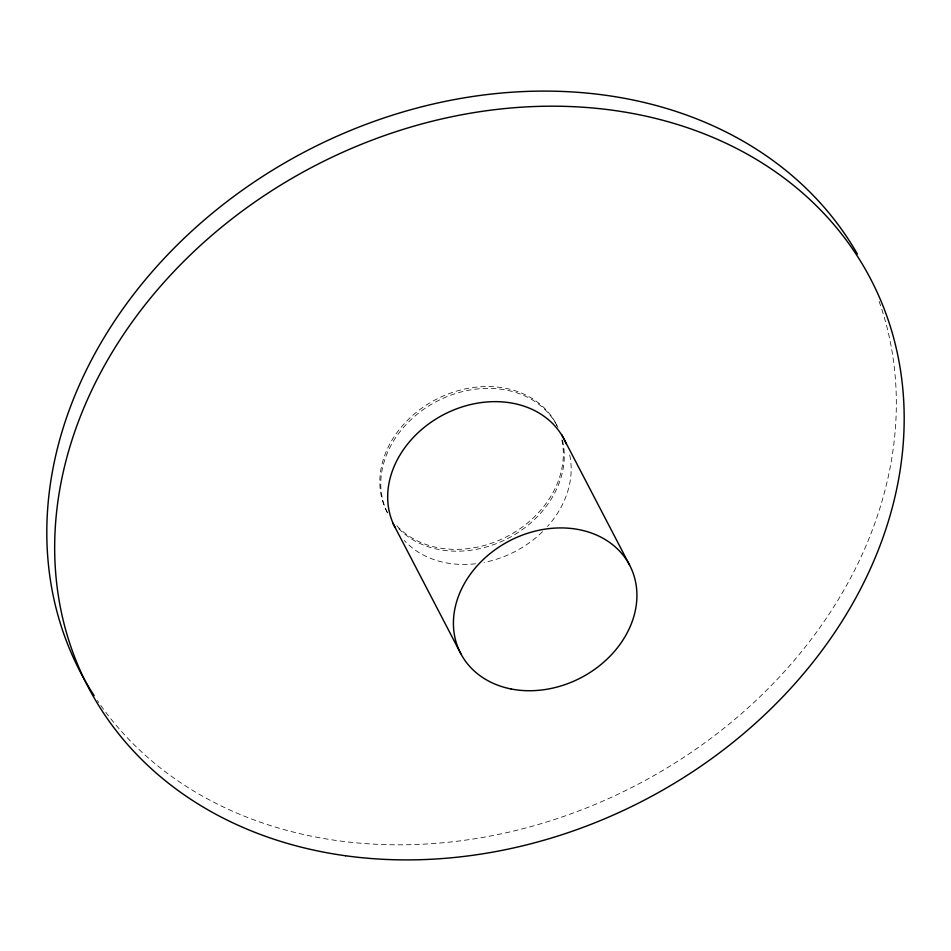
<?xml version="1.0" encoding="UTF-8"?>
<svg xmlns="http://www.w3.org/2000/svg" width="951" height="951" viewBox="0 0 951 951"><rect width="100%" height="100%" fill="white"/><g stroke="black" fill="none" stroke-linecap="round" stroke-linejoin="round"><path stroke-width="0.71" stroke-dasharray="4.75 3.57" d="M556.585 424.847L557.892 427.368M561.851 439.909A95.314 77.209 -27.5 0 1 506.087 537.03A95.314 77.209 -27.5 0 1 395.414 524.251M387.223 512.327A95.314 77.209 -27.5 0 1 435.487 399.705A95.314 77.209 -27.5 0 1 555.931 423.587M569.697 454.994A95.314 77.209 -27.5 0 1 547.479 526.485M542.522 531.68A95.314 77.209 -27.5 0 1 484.035 562.433M475.524 563.765A95.314 77.209 -27.5 0 1 404.234 540.43M879.128 301.408A441.252 357.433 -27.5 0 1 632.784 786.976A441.252 357.433 -27.5 0 1 97.382 700.53M562.481 440.325A95.314 77.209 -27.5 0 1 508.619 538.04A95.314 77.209 -27.5 0 1 397.34 527.187M387.521 512.886A95.314 77.209 -27.5 0 1 437.222 401.132A95.314 77.209 -27.5 0 1 556.882 425.43"/><path stroke-width="1.43" d="M561.684 434.643L629.526 564.965M392.977 523.371L460.819 653.694M395.069 527.413A95.314 77.209 -27.5 0 1 446.506 413.186A95.314 77.209 -27.5 0 1 566.237 443.879M94.161 695.68A441.252 357.433 -27.5 0 1 285.241 162.609A441.252 357.433 -27.5 0 1 857.398 254.024M345.463 855.745A441.252 357.433 -27.5 0 0 895.485 345.047A441.252 357.433 -27.5 0 0 197.321 248.33A441.252 357.433 -27.5 0 0 345.463 855.745M511.044 688.964A95.314 77.209 -27.5 0 0 635.993 584.14A95.314 77.209 -27.5 0 0 488.469 554.885A95.314 77.209 -27.5 0 0 511.044 688.964"/></g></svg>
